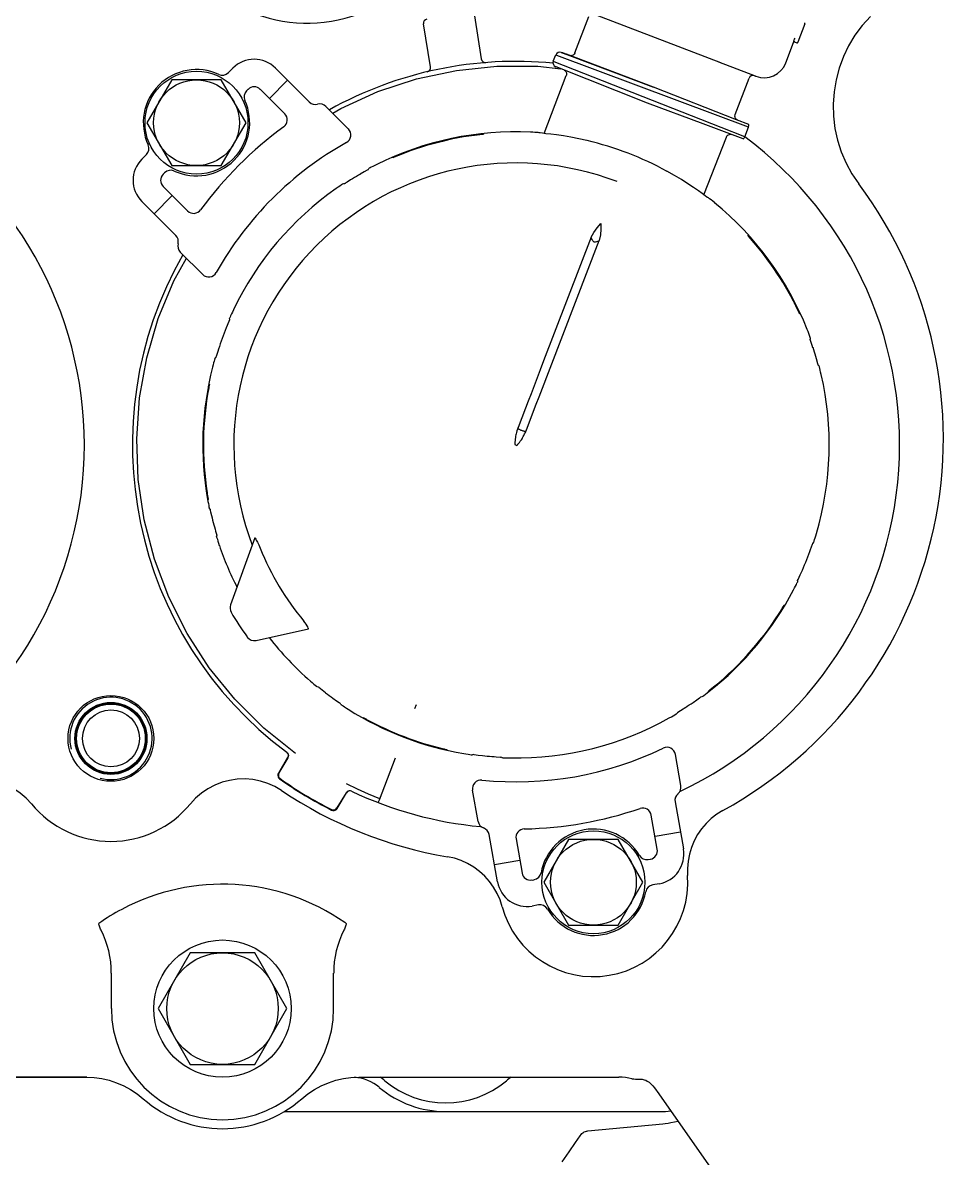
# Model space of a CAD drawing. Header units: millimetres. Extents: x 156850 to 204135, y 56350 to 74150.
# Drawn here: x 158697 to 158803.9, y 62657.6 to 62789.9 of the extents above; entities that cross this region are included whole.
import ezdxf

# ---------------------------------------------------------------- set-up
doc = ezdxf.new("R2010")
doc.units = ezdxf.units.MM
doc.header["$LTSCALE"] = 150
doc.layers.add('-----33 Equipment', color=5, linetype='Continuous')

# ---------------------------------------------------------------- blocks, each defined once
blk = doc.blocks.new('X-2F-PLAN$0$AUDIT_I_260115101451-0')
at = {"color": 0}
for p, q in [((9, -409.08), (9, -345.72)), ((9, -345.77), (9, -409.03)), ((17, -411.95), (21.13, -411.95)), ((107.13, -419.46), (111.09, -415.51)), ((116.04, -415.51), (116.57, -416.03)), ((111.79, -419.04), (109.67, -416.92)), ((120.28, -416.1), (115.28, -418.98)), ((125.28, -418.98), (120.28, -416.1)), ((17, -417.39), (10.5, -421.15)), ((23.5, -421.15), (17, -417.39)), ((112.86, -417.98), (110, -420.83)), ((114.44, -418.16), (114.27, -417.98)), ((115.28, -418.98), (115.28, -424.76)), ((125.28, -424.76), (125.28, -418.98)), ((102.59, -422.59), (105.2, -419.98)), ((10.5, -421.15), (10.5, -428.65)), ((23.5, -428.65), (23.5, -421.15)), ((74.48, -423.62), (74.21, -423.69)), ((75.22, -423.45), (75.37, -423.36)), ((76.3, -423.21), (76.36, -423.24)), ((76.34, -423.21), (76.42, -423.19)), ((76.78, -423.17), (76.4, -423.23)), ((76.42, -423.19), (76.54, -423.17)), ((76.54, -423.17), (76.62, -423.16)), ((76.62, -423.16), (76.82, -423.12)), ((76.82, -423.12), (77.07, -423.08)), ((81.58, -422.72), (81.6, -422.66)), ((88.43, -423.17), (88.44, -423.1)), ((89.39, -423.26), (89.52, -423.28)), ((89.71, -423.36), (89.39, -423.3)), ((89.52, -423.28), (89.63, -423.3)), ((89.79, -423.34), (89.79, -423.37)), ((72.02, -424.21), (72.14, -424.24)), ((92.77, -424.02), (92.89, -424.12)), ((115.28, -424.76), (120.28, -427.64)), ((120.28, -427.64), (125.28, -424.76)), ((71.88, -428.68), (64.06, -425.83)), ((96.63, -425.45), (96.37, -425.34)), ((97.31, -425.73), (96.63, -425.45)), ((97.35, -425.74), (97.31, -425.73)), ((97.35, -425.74), (97.49, -425.73)), ((126.12, -425.58), (126.64, -426.11)), ((10.5, -428.65), (17, -432.41)), ((17, -432.41), (23.5, -428.65)), ((59.93, -428.81), (61.29, -434.94)), ((124.17, -427.88), (123.99, -427.71)), ((121.32, -432.15), (124.17, -429.29)), ((43.9, -431.44), (43.8, -431.55)), ((43.8, -431.55), (43.81, -431.61)), ((44.46, -431.41), (44.33, -431.35)), ((46.27, -432.49), (44.46, -431.41)), ((46.22, -432.53), (44.47, -431.47)), ((126.64, -431.06), (122.69, -435.02)), ((125.23, -432.48), (123.11, -430.36)), ((5, -432.1), (5, -475.9)), ((46.38, -432.57), (46.24, -432.51)), ((46.41, -432.55), (46.27, -432.49)), ((46.8, -432.48), (46.72, -432.53)), ((54.01, -436.69), (53.84, -436.91)), ((54.46, -436.11), (54.01, -436.69)), ((54.48, -436.08), (54.46, -436.11)), ((54.48, -436.08), (54.51, -435.95)), ((17, -437.85), (21.13, -437.85)), ((40.15, -437.61), (40.1, -437.75)), ((40.18, -437.6), (40.15, -437.61)), ((40.21, -437.59), (40.18, -437.6)), ((40.22, -438.17), (40.34, -438.26)), ((52.9, -438.19), (52.68, -438.49)), ((53.2, -437.77), (52.9, -438.19)), ((122.17, -436.95), (119.56, -439.56)), ((40.34, -438.26), (42.14, -439.35)), ((42.15, -439.3), (40.4, -438.24)), ((42.26, -439.41), (42.14, -439.32)), ((42.26, -439.44), (42.14, -439.35)), ((52.46, -438.7), (52.6, -438.61)), ((113.19, -439.02), (113.19, -439.15)), ((9, -440.77), (9, -471.1)), ((42.38, -439.74), (42.38, -439.67)), ((42.38, -439.82), (42.39, -439.73)), ((50.69, -441.67), (50.75, -441.56)), ((50.75, -441.56), (50.81, -441.46)), ((50.89, -441.32), (50.92, -441.33)), ((114.54, -441.41), (114.29, -440.96)), ((114.8, -441.86), (114.94, -441.97)), ((41.1, -443.09), (41.33, -443.18)), ((41.33, -443.18), (46.24, -445.07)), ((50.28, -442.55), (50.25, -442.53)), ((116.18, -444.74), (116.22, -444.73)), ((116.19, -444.76), (116.18, -444.74)), ((116.25, -444.8), (116.29, -444.88)), ((116.29, -444.88), (116.33, -444.99)), ((116.33, -444.99), (116.38, -445.1)), ((52, -447.32), (52.47, -447.5)), ((126.78, -449.12), (131.79, -448.33)), ((47.51, -449.64), (47.55, -449.65)), ((47.19, -451.04), (47.17, -451.03)), ((47.18, -450.95), (47.2, -450.86)), ((47.2, -450.86), (47.23, -450.76)), ((47.23, -450.76), (47.25, -450.63)), ((47.29, -450.65), (47.25, -450.63)), ((38.83, -454.68), (42.47, -454.04)), ((46.62, -454.18), (46.58, -454.02)), ((46.56, -454.7), (46.5, -455.21)), ((46.62, -454.22), (46.56, -454.7)), ((46.62, -454.18), (46.62, -454.22)), ((118.93, -454.89), (118.94, -455.03)), ((118.94, -455.03), (118.96, -455.16)), ((118.97, -455.33), (118.94, -455.32)), ((118.97, -455.32), (118.97, -455.33)), ((132.72, -454.26), (127.71, -455.05)), ((31.79, -456.94), (37.3, -455.97)), ((34.28, -459.55), (33.76, -456.59)), ((46.26, -457.44), (46.33, -457.32)), ((36.78, -459.11), (32.8, -459.81)), ((82.75, -458.98), (82.66, -459.21)), ((87, -460.21), (84.73, -459.34)), ((29.08, -461.73), (28.95, -460.99)), ((31.99, -460.97), (32.03, -461.21)), ((88.33, -461.79), (106.56, -468.78)), ((119.09, -461.83), (119.11, -461.83)), ((119.11, -461.83), (119.11, -461.79)), ((126.86, -461.64), (126.55, -464.34)), ((31.73, -462.35), (26.73, -465.23)), ((36.73, -465.23), (31.73, -462.35)), ((106.92, -467.85), (92.52, -462.32)), ((119.03, -462.39), (125.78, -464.96)), ((122.57, -474.43), (126.78, -463.78)), ((126.8, -463.73), (126.78, -463.78)), ((126.78, -463.78), (126.79, -463.75)), ((126.79, -463.75), (126.79, -463.75)), ((127.44, -463.44), (128.19, -463.73)), ((128.06, -465.49), (128.43, -464.52)), ((128.44, -464.47), (128.12, -465.32)), ((128.43, -464.52), (128.48, -464.38)), ((128.48, -464.37), (128.44, -464.47)), ((128.48, -464.38), (128.48, -464.37)), ((26.73, -465.23), (26.73, -471.01)), ((36.73, -471.01), (36.73, -465.23)), ((124.43, -475.14), (128.25, -464.97)), ((128.12, -465.32), (124.43, -475.14)), ((128.41, -465.96), (132.65, -467.59)), ((26.73, -471.01), (31.73, -473.89)), ((31.73, -473.89), (36.73, -471.01)), ((7.75, -475.25), (7.05, -475.75)), ((31.56, -475.77), (31.43, -475.03)), ((34.38, -474.51), (34.42, -474.75)), ((35.58, -475.56), (39.56, -474.86)), ((120.15, -480.89), (122.57, -474.43)), ((120.63, -484.79), (124.43, -475.14)), ((124.43, -475.14), (124.43, -475.14)), ((7.05, -475.75), (5.79, -476.64)), ((37.58, -478.26), (37.06, -475.3)), ((41.12, -477.63), (35.61, -478.61)), ((43, -478.32), (46.64, -477.68)), ((51.54, -477.94), (51.43, -477.87)), ((51.54, -477.94), (51.56, -477.97)), ((51.56, -477.97), (51.95, -478.59)), ((51.95, -478.59), (52.1, -478.83)), ((52.7, -479.73), (53, -480.16)), ((53, -480.16), (53.22, -480.47)), ((53.34, -480.75), (53.3, -480.58)), ((53.8, -481.37), (53.96, -481.58)), ((54, -481.5), (53.94, -481.48)), ((54.01, -481.52), (54.05, -481.56)), ((54.05, -481.56), (54.16, -481.7)), ((54.14, -481.74), (54.05, -481.62)), ((54.27, -481.9), (54.14, -481.74)), ((54.16, -481.7), (54.34, -481.92)), ((111.87, -480.99), (118.61, -483.61)), ((118.4, -485.58), (120.15, -480.89)), ((54.43, -482.1), (54.27, -481.9)), ((54.34, -481.92), (54.5, -482.12)), ((119.74, -482.96), (118.67, -485.71)), ((121.22, -482.3), (119.78, -486.16)), ((127.37, -482.7), (125.74, -486.95)), ((57.47, -485.39), (57.49, -485.35)), ((118.64, -485.77), (119.76, -486.2)), ((120.07, -486.22), (120.63, -484.79)), ((121.23, -484.63), (125.47, -486.26)), ((106.77, -486.43), (107.05, -486.19)), ((106.93, -486.35), (106.82, -486.45)), ((107.02, -486.27), (106.93, -486.35)), ((107.09, -486.21), (107.02, -486.27)), ((107.11, -486.14), (107.15, -486.15)), ((119.78, -486.16), (119.76, -486.2)), ((125.75, -486.93), (125.7, -487.05)), ((125.71, -487.02), (125.7, -487.05)), ((63.99, -490.37), (63.91, -490.33)), ((64.07, -490.39), (64.05, -490.41)), ((127.25, -490.54), (129.63, -491.45)), ((66.88, -491.9), (66.72, -491.9)), ((67.58, -492.22), (67.82, -492.33)), ((98.01, -492.19), (97.99, -492.16)), ((98.06, -492.12), (98.35, -491.98)), ((98.26, -492.07), (98.16, -492.12)), ((98.38, -492.02), (98.26, -492.07)), ((99.21, -491.53), (99.24, -491.59)), ((129.7, -491.57), (129.6, -491.81)), ((131.81, -492.77), (129.66, -491.94)), ((129.72, -491.46), (129.81, -491.49)), ((129.81, -491.49), (129.92, -491.53)), ((129.92, -491.53), (130.03, -491.57)), ((130.03, -491.57), (130.15, -491.62)), ((71.37, -493.78), (71.28, -493.68)), ((95.21, -493.39), (95.03, -493.37)), ((92.02, -494.31), (91.93, -494.41)), ((92.16, -494.27), (92.76, -494.1)), ((92.76, -494.1), (93.03, -494.02))]:
    blk.add_line(p, q, dxfattribs=at)
for points in [[(40.86, -402.64), (41.53, -402.03), (42.12, -401.34), (42.63, -400.59), (43.05, -399.79), (43.38, -398.95), (43.61, -398.07), (43.74, -397.18), (43.77, -396.27), (43.7, -395.37), (43.52, -394.48), (43.25, -393.62), (42.88, -392.79), (42.41, -392.01)], [(9, -409.03), (8.96, -409.93), (8.84, -410.82), (8.64, -411.7), (8.35, -412.56), (8, -413.39), (7.57, -414.18), (7.07, -414.94), (6.5, -415.64)], [(26.14, -410.76), (26.27, -410.7), (26.39, -410.64), (26.51, -410.59), (26.62, -410.55), (26.72, -410.52), (26.8, -410.49), (26.87, -410.49), (26.91, -410.49), (26.94, -410.51)], [(46.75, -433.42), (49.71, -429.71), (53.06, -426.34), (56.74, -423.34), (60.72, -420.77), (64.96, -418.63), (69.4, -416.96), (74, -415.77), (78.69, -415.08), (83.44, -414.9), (88.19, -415.24), (92.88, -416.08), (97.44, -417.42), (101.83, -419.24), (104.49, -420.69)], [(42.41, -431.79), (42.88, -431.01), (43.25, -430.18), (43.52, -429.32), (43.7, -428.43), (43.77, -427.53), (43.74, -426.62), (43.61, -425.73), (43.38, -424.85), (43.05, -424.01), (42.63, -423.21), (42.12, -422.46), (41.53, -421.77), (40.86, -421.16)], [(75.22, -423.45), (75.19, -423.46), (75.08, -423.48), (74.92, -423.52), (74.48, -423.62)], [(76.38, -423.15), (76.12, -423.2), (75.88, -423.25), (75.67, -423.29), (75.51, -423.32), (75.4, -423.35), (75.37, -423.36)], [(76.3, -423.21), (76.3, -423.21), (76.32, -423.21), (76.34, -423.21)], [(76.4, -423.23), (76.38, -423.23), (76.36, -423.24), (76.36, -423.24)], [(77.14, -423.11), (77.01, -423.13), (76.78, -423.17)], [(89.63, -423.3), (89.72, -423.32), (89.77, -423.33), (89.79, -423.34)], [(89.79, -423.37), (89.77, -423.37), (89.71, -423.36)], [(72.02, -424.21), (71.98, -424.22), (71.88, -424.25), (71.72, -424.3), (71.51, -424.36), (71.28, -424.44), (71, -424.53)], [(72.65, -424.1), (72.18, -424.23), (72.14, -424.24)], [(73.16, -423.96), (72.89, -424.03), (72.65, -424.1)], [(92.77, -424.02), (92.73, -424.01), (92.63, -423.98), (92.48, -423.93), (92.28, -423.87), (92.04, -423.81), (91.78, -423.74)], [(93.03, -424.17), (92.93, -424.14), (92.89, -424.12)], [(93.88, -424.43), (93.62, -424.35), (93.03, -424.17)], [(98.47, -426.17), (98.21, -426.05), (97.98, -425.94), (97.77, -425.85), (97.62, -425.78), (97.52, -425.74), (97.49, -425.73)], [(71.85, -428.71), (71.71, -428.78), (71.62, -428.84), (71.51, -428.9), (71.39, -428.97), (71.24, -429.04), (71.08, -429.12), (70.89, -429.21), (70.68, -429.3)], [(71.88, -428.68), (71.88, -428.69), (71.85, -428.71)], [(44.33, -431.35), (44.18, -431.34), (44.03, -431.37), (43.9, -431.44)], [(46.73, -432.52), (46.67, -432.55), (46.52, -432.58), (46.38, -432.57)], [(46.7, -432.54), (46.55, -432.57), (46.41, -432.55)], [(6.5, -434.16), (7.07, -434.86), (7.57, -435.62), (8, -436.41), (8.35, -437.24), (8.64, -438.1), (8.84, -438.98), (8.96, -439.87), (9, -440.77)], [(55.18, -435.14), (55, -435.35), (54.84, -435.54), (54.7, -435.71), (54.6, -435.84), (54.53, -435.92), (54.51, -435.95)], [(61.29, -434.94), (61.3, -434.94), (61.33, -434.93), (61.37, -434.9)], [(61.37, -434.9), (61.49, -434.83), (61.63, -434.75), (61.8, -434.65), (61.99, -434.53), (62.18, -434.37)], [(40.1, -437.75), (40.1, -437.9), (40.14, -438.04), (40.22, -438.17)], [(113.19, -439.02), (113.17, -438.98), (113.11, -438.9), (113.02, -438.76), (112.9, -438.58), (112.76, -438.37), (112.6, -438.14)], [(121.38, -437.74), (121.94, -438.69), (123.9, -443.01), (125.38, -447.52), (126.38, -452.15), (126.87, -456.88), (126.86, -461.64)], [(26.87, -439.31), (26.8, -439.31), (26.72, -439.28), (26.62, -439.25), (26.51, -439.21), (26.39, -439.16), (26.27, -439.1), (26.14, -439.04)], [(26.94, -439.29), (26.91, -439.31), (26.87, -439.31)], [(41.47, -443.24), (42.01, -441.92), (42.58, -440.62), (43.19, -439.34)], [(42.38, -439.67), (42.34, -439.53), (42.26, -439.41)], [(42.38, -439.71), (42.34, -439.57), (42.26, -439.44)], [(52.46, -438.7), (52.44, -438.73), (52.38, -438.82), (52.29, -438.95), (52.17, -439.13), (52.04, -439.33), (51.89, -439.55)], [(52.68, -438.49), (52.62, -438.58), (52.6, -438.61)], [(113.35, -439.41), (113.26, -439.27), (113.21, -439.18), (113.19, -439.15)], [(113.74, -440.04), (113.6, -439.8), (113.35, -439.41)], [(50.92, -441.33), (50.86, -441.45), (50.73, -441.68)], [(50.81, -441.46), (50.85, -441.38), (50.88, -441.33), (50.89, -441.32)], [(114.8, -441.86), (114.78, -441.83), (114.73, -441.74), (114.54, -441.41)], [(115.41, -442.87), (115.29, -442.64), (115.18, -442.42), (115.08, -442.23), (115.01, -442.09), (114.96, -442), (114.94, -441.97)], [(41.01, -443.06), (41.03, -443.07), (41.1, -443.09)], [(116.34, -445.11), (116.21, -444.81), (116.19, -444.76)], [(116.22, -444.73), (116.23, -444.75), (116.25, -444.8)], [(28.88, -457.5), (29.67, -457.24), (30.43, -456.9), (31.15, -456.49), (31.82, -456.01), (32.44, -455.46), (33, -454.84), (33.49, -454.17), (33.91, -453.46), (34.25, -452.71), (34.52, -451.92), (34.7, -451.11)], [(47.17, -451.03), (47.17, -451.01), (47.18, -450.95)], [(47.29, -450.65), (47.21, -450.96), (47.2, -451.02), (47.2, -451.04)], [(46.73, -453.01), (46.69, -453.27), (46.65, -453.51), (46.62, -453.72), (46.6, -453.88), (46.58, -453.99), (46.58, -454.02)], [(118.94, -455.32), (118.93, -455.3), (118.92, -455.24), (118.88, -454.87)], [(118.96, -455.16), (118.97, -455.26), (118.97, -455.32)], [(46.4, -456.28), (46.38, -456.55), (46.37, -456.8)], [(46.26, -457.44), (46.26, -457.47), (46.25, -457.58), (46.25, -457.74), (46.24, -457.96), (46.23, -458.21), (46.22, -458.49)], [(46.37, -456.8), (46.33, -457.28), (46.33, -457.32)], [(82.66, -459.21), (82.69, -459.24), (82.73, -459.27), (82.76, -459.3), (82.79, -459.33), (82.84, -459.37), (82.88, -459.4), (82.94, -459.45), (83, -459.5), (83.07, -459.55), (83.14, -459.6), (83.23, -459.66), (83.32, -459.73), (83.43, -459.8), (83.55, -459.87), (83.68, -459.94), (83.82, -460.02), (83.99, -460.1), (84.18, -460.19), (84.38, -460.27)], [(84.74, -459.34), (84.54, -459.27), (84.35, -459.21), (84.18, -459.16), (84.02, -459.12), (83.88, -459.09), (83.75, -459.06), (83.63, -459.04), (83.51, -459.03), (83.41, -459.01), (83.32, -459), (83.23, -458.99), (83.15, -458.99), (83.08, -458.98), (83.02, -458.98), (82.97, -458.98), (82.92, -458.98), (82.87, -458.98), (82.83, -458.98), (82.79, -458.98), (82.75, -458.98)], [(84.73, -459.34), (84.72, -459.33), (84.71, -459.33), (84.7, -459.32), (84.69, -459.32), (84.68, -459.32), (84.67, -459.33), (84.66, -459.33), (84.64, -459.34), (84.63, -459.35), (84.62, -459.36), (84.6, -459.38), (84.58, -459.4), (84.56, -459.44), (84.54, -459.48), (84.51, -459.54), (84.48, -459.6), (84.45, -459.68), (84.42, -459.75)], [(84.42, -459.75), (84.39, -459.83), (84.37, -459.91), (84.34, -459.98), (84.33, -460.04), (84.32, -460.08), (84.31, -460.12), (84.31, -460.15), (84.3, -460.18), (84.31, -460.2), (84.31, -460.21), (84.31, -460.22), (84.32, -460.23), (84.32, -460.24), (84.33, -460.25), (84.34, -460.25), (84.35, -460.26), (84.36, -460.26), (84.37, -460.27), (86.65, -461.14)], [(88.68, -460.85), (87.81, -460.51), (87, -460.21)], [(86.65, -461.14), (87.45, -461.46), (88.33, -461.79)], [(92.52, -462.32), (91.47, -461.93), (88.68, -460.85)], [(118.19, -467.37), (118.4, -466.43), (118.58, -465.5), (118.73, -464.63), (118.85, -463.83), (118.94, -463.14), (119, -462.58), (119.05, -462.17), (119.08, -461.91), (119.09, -461.83)], [(119.11, -461.79), (119.12, -461.69), (119.13, -461.52), (119.15, -461.31), (119.17, -461.06), (119.18, -460.78)], [(127.44, -463.44), (127.44, -463.45), (127.42, -463.51), (119.74, -482.96)], [(128.19, -463.73), (128.15, -463.83), (121.22, -482.3)], [(128.41, -464.55), (128.48, -464.38), (128.48, -464.37)], [(126.41, -464.7), (126.35, -464.8), (126.25, -464.9), (126.11, -464.97), (125.97, -464.99), (125.82, -464.97), (125.78, -464.96)], [(128.41, -465.96), (128.39, -465.95), (128.26, -465.87), (128.16, -465.75), (128.11, -465.61), (128.09, -465.47), (128.12, -465.32)], [(133.35, -467.16), (133.34, -467.19), (127.28, -482.94)], [(106.38, -468.18), (106.52, -468.06), (106.66, -467.96), (106.77, -467.89), (106.86, -467.85), (106.92, -467.85)], [(106.38, -468.18), (106.41, -468.35), (106.44, -468.51), (106.47, -468.65), (106.52, -468.74), (106.56, -468.78)], [(106.92, -467.85), (107.49, -468.17), (108.02, -468.55), (108.51, -468.99)], [(108.51, -468.99), (107.85, -469), (107.2, -468.93), (106.56, -468.78)], [(8.8, -472.6), (8.8, -472.83), (8.79, -473.04), (8.78, -473.24), (8.76, -473.42)], [(8.77, -473.73), (8.77, -473.81), (8.75, -473.91), (8.71, -474.05), (8.64, -474.21), (8.54, -474.4), (8.41, -474.61), (8.23, -474.82), (8.01, -475.04), (7.75, -475.25)], [(8.76, -473.42), (8.76, -473.47), (8.76, -473.54), (8.76, -473.63), (8.77, -473.73)], [(50.88, -476.96), (51.02, -477.2), (51.15, -477.42), (51.26, -477.61), (51.35, -477.75), (51.41, -477.84), (51.43, -477.87)], [(111.57, -481.42), (111.61, -481.35), (111.76, -481.14), (112.01, -480.8), (112.33, -480.35), (112.72, -479.79), (113.16, -479.12), (113.64, -478.37), (114.13, -477.55), (114.61, -476.69)], [(40.11, -483.22), (39.67, -482.52), (39.16, -481.86), (38.59, -481.26), (37.96, -480.72), (37.28, -480.25), (36.55, -479.86), (35.78, -479.54), (34.99, -479.3), (34.17, -479.15), (33.35, -479.08), (32.52, -479.09)], [(53.22, -480.47), (53.28, -480.55), (53.3, -480.58)], [(53.34, -480.75), (53.37, -480.78), (53.43, -480.87), (53.52, -481), (53.65, -481.17), (53.8, -481.37)], [(54.05, -481.62), (53.99, -481.54), (53.97, -481.51), (53.95, -481.5), (53.95, -481.48), (53.94, -481.48)], [(54, -481.5), (54, -481.51), (54.01, -481.52)], [(110.94, -482.25), (111.12, -482.03), (111.27, -481.83), (111.41, -481.66), (111.51, -481.53), (111.57, -481.45), (111.58, -481.42)], [(118.61, -483.61), (118.64, -483.62), (118.77, -483.71), (118.86, -483.82), (118.92, -483.96), (118.93, -484.11), (118.9, -484.22)], [(118.67, -485.71), (118.64, -485.77), (118.64, -485.77)], [(120.59, -484.91), (120.66, -484.78), (120.77, -484.68), (120.91, -484.62), (121.06, -484.59), (121.21, -484.62), (121.23, -484.63)], [(107.05, -486.19), (107.1, -486.15), (107.11, -486.14)], [(107.15, -486.15), (107.13, -486.16), (107.09, -486.21)], [(63.91, -490.33), (63.81, -490.27), (63.71, -490.21)], [(63.73, -490.17), (64.01, -490.34), (64.06, -490.37), (64.07, -490.39)], [(64.05, -490.41), (64.04, -490.4), (63.99, -490.37)], [(65.81, -491.44), (66.04, -491.57), (66.26, -491.68), (66.45, -491.77), (66.59, -491.84), (66.69, -491.88), (66.72, -491.9)], [(66.88, -491.9), (66.92, -491.92), (67.02, -491.96), (67.58, -492.22)], [(97.99, -492.16), (98, -492.15), (98.06, -492.12)], [(98.16, -492.12), (98.08, -492.16), (98.03, -492.18), (98.01, -492.19)], [(129.64, -491.44), (129.66, -491.44), (129.72, -491.46)], [(129.7, -491.57), (129.7, -491.53), (129.69, -491.49), (129.67, -491.46), (129.64, -491.44)], [(70.28, -493.33), (70.54, -493.42), (71.14, -493.63)], [(71.14, -493.63), (71.24, -493.67), (71.28, -493.68)], [(71.37, -493.78), (71.41, -493.8), (71.51, -493.83), (71.67, -493.88), (71.88, -493.95), (72.12, -494.03), (72.4, -494.11)], [(94.05, -493.7), (94.31, -493.62), (94.9, -493.42)], [(94.9, -493.42), (95, -493.38), (95.03, -493.37)], [(95.21, -493.39), (95.24, -493.38), (95.34, -493.34), (95.49, -493.29), (95.69, -493.21), (95.92, -493.13), (96.17, -493.03)], [(90.91, -494.67), (91.18, -494.6), (91.43, -494.54), (91.64, -494.49), (91.8, -494.45), (91.9, -494.42), (91.93, -494.41)], [(92.02, -494.31), (92.06, -494.3), (92.16, -494.27)], [(132.67, -500.39), (131.62, -499.44), (130.47, -498.6), (129.26, -497.86), (127.98, -497.25), (126.65, -496.75), (125.27, -496.39), (123.87, -496.16), (122.45, -496.06), (121.03, -496.1), (119.62, -496.27), (118.23, -496.57), (116.88, -497), (115.57, -497.56), (114.32, -498.25), (113.15, -499.04)]]:
    blk.add_lwpolyline(points, dxfattribs=at)
for centre, radius in [((48.5, -411.9), 5), ((48.5, -411.9), 4.2), ((48.5, -411.9), 4.11), ((48.5, -411.9), 4), ((48.5, -411.9), 3.32), ((17, -424.9), 8), ((120.28, -421.87), 6), ((120.28, -421.87), 5), ((17, -424.9), 6.5), ((31.73, -468.12), 6), ((31.73, -468.12), 5)]:
    blk.add_circle(centre, radius, dxfattribs=at)
for centre, radius, start, end in [((82.73, -364.1), 44.7, 205.3058, 323.4047), ((48.5, -411.9), 12, 129.5133, 230.4867), ((48.5, -411.9), 4.8, 165, 105), ((6.5, -424.9), 25, 28.0071, 35.1486), ((17, -424.9), 12.95, 90, 270), ((6.5, -424.9), 25, 325.2346, 28.0071), ((17, -424.9), 14, 138.5887, 221.4113), ((82.73, -459.1), 44.7, 60.2964, 143.3125), ((113.56, -417.98), 3.5, 45, 135), ((120.28, -421.87), 6.2, 335.3175, 114.6825), ((117.27, -415.33), 1, 225, 294.6825), ((113.56, -418.69), 1, 45, 135), ((113.74, -418.86), 1, 335.3175, 45), ((149.4, -434.75), 17.5, 31.1655, 289.0656), ((106.43, -418.75), 1, 255, 315), ((120.28, -421.87), 6.2, 155.3175, 294.6825), ((105.91, -420.69), 1, 75, 135), ((110.71, -421.54), 1, 135, 233.7529), ((82.72, -459.1), 36.5, 75.6209, 100.0011), ((82.71, -459.1), 36.46, 91.7461, 98.9049), ((82.71, -459.1), 36.42, 79.4338, 98.7949), ((82.71, -459.1), 36.45, 80.9625, 91.7504), ((82.71, -459.1), 36.46, 79.4422, 80.9625), ((103.29, -423.3), 1, 135, 240.7598), ((83.51, -458.64), 45, 36.2471, 53.7529), ((82.72, -459.1), 36.5, 108.7269, 117.0254), ((82.71, -459.1), 36.42, 103.5024, 105.2079), ((82.71, -459.1), 36.42, 67.978, 72.1477), ((83.51, -458.64), 39.5, 29.2402, 60.7598), ((126.82, -424.88), 1, 155.3175, 225), ((82.71, -459.09), 38.49, 120.4322, 125.5614), ((63.72, -426.77), 1, 70.008, 120.4322), ((82.71, -459.1), 32.88, 339.008, 110.8299), ((82.72, -459.1), 36.5, 35.0468, 64.4417), ((124.17, -428.59), 3.5, 315, 45), ((123.29, -428.41), 1, 45, 114.6825), ((60.9, -428.6), 1, 125.5614, 192.508), ((123.46, -428.59), 1, 315, 45), ((82.7, -459.09), 32.13, 111.9843, 129.6978), ((82.73, -459.1), 47.7, 144.7099, 153.2151), ((44.22, -431.9), 0.5, 58.9625, 144.7664), ((82.72, -459.1), 36.5, 127.9709, 138.9692), ((83.5, -459.4), 49.5, 146.0969, 170.3592), ((82.73, -459.1), 47.65, 144.7662, 153.1585), ((46.48, -432.1), 0.5, 239.0271, 323.329), ((120.61, -431.44), 1, 216.2471, 315), ((123.4, -435.72), 1, 135, 195), ((121.46, -436.24), 1, 315, 15), ((40.66, -437.81), 0.5, 153.1586, 238.9625), ((82.71, -459.1), 36.42, 142.4567, 144.1477), ((82.73, -459.1), 44.7, 354.4413, 29.1053), ((6.5, -424.9), 25, 324.8514, 325.2346), ((41.89, -439.72), 0.5, 334.621, 58.8954), ((118.85, -438.86), 1, 209.2402, 315), ((4, -439.95), 5, 319.8939, 356.1421), ((82.73, -459.1), 44.7, 154.6124, 174.7052), ((82.72, -459.1), 36.5, 147.6209, 170.3951), ((82.71, -459.1), 36.42, 29.8682, 31.5592), ((82.71, -459.1), 36.42, 151.4338, 166.5821), ((82.71, -459.1), 36.46, 151.4422, 152.9625), ((17, -450.9), 12, 139.8939, 180), ((4, -439.95), 6, 319.8808, 326.4526), ((82.71, -459.1), 36.45, 152.9625, 164.9625), ((82.72, -459.1), 36.5, 357.3575, 26.3951), ((17, -450.9), 11, 139.8808, 220.1192), ((82.71, -459.1), 36.42, 6.664, 22.5821), ((82.71, -459.1), 36.46, 20.9625, 22.5738), ((82.71, -459.1), 36.45, 13.3881, 20.9625), ((126.7, -448.63), 0.5, 193.4036, 278.9625), ((131.87, -448.82), 0.5, 11.817, 98.9625), ((82.71, -459.1), 36.46, 164.9625, 166.5758), ((82.71, -459.1), 36.46, 6.6309, 13.3881), ((42.64, -455.03), 1, 354.2402, 100), ((37.12, -454.98), 1, 280, 340), ((39, -455.67), 1, 100, 160), ((82.94, -459.09), 39.5, 174.2402, 205.7598), ((82.71, -459.1), 36.42, 173.8682, 175.5592), ((127.79, -455.54), 0.5, 98.9625, 184.5214), ((4, -461.85), 6, 33.5474, 40.1192), ((31.73, -468.12), 11, 105.0024, 274.1214), ((32.4, -460.39), 3.5, 100, 190), ((36.95, -460.09), 1, 1.2471, 100), ((82.72, -459.1), 36.5, 179.0468, 209.2891), ((32.98, -460.79), 1, 100, 190), ((82.94, -459.09), 45, 181.2471, 198.7529), ((28.1, -461.9), 1, 300.3175, 10), ((33.02, -461.04), 1, 190, 259.6825), ((31.73, -468.12), 6.2, 300.3175, 79.6825), ((31.73, -468.12), 6.2, 120.3175, 259.6825), ((127.26, -463.91), 0.5, 68.9621, 158.4423), ((128.01, -464.2), 0.5, 339.4897, 68.965), ((82.71, -459.1), 36.43, 331.1197, 346.8683), ((35.36, -474.34), 1, 120.3175, 190), ((39.38, -473.88), 1, 280, 18.7529), ((30.44, -475.2), 1, 10, 79.6825), ((35.41, -474.58), 1, 190, 280), ((17, -475.9), 12, 180, 185.9543), ((35, -475.16), 3.5, 190, 280), ((46.46, -476.69), 1, 280, 25.7598), ((41.29, -478.62), 1, 40, 100), ((42.82, -477.33), 1, 220, 280), ((82.73, -459.1), 44.7, 205.3058, 323.4047), ((82.71, -459.1), 36.42, 212.8081, 214.5135), ((82.72, -459.1), 36.5, 218.0149, 242.3951), ((82.71, -459.1), 36.46, 219.1111, 226.1789), ((82.71, -459.1), 36.42, 219.2211, 238.5821), ((82.72, -459.1), 36.5, 291.6208, 320.643), ((83.5, -459.4), 49.5, 208.7645, 306.7902), ((82.71, -459.1), 36.45, 226.1745, 236.9625), ((118.82, -485.31), 0.5, 212.6987, 248.962), ((82.71, -459.1), 36.42, 295.4338, 311.352), ((82.71, -459.1), 36.46, 304.5228, 311.3851), ((119.94, -485.74), 0.5, 248.9655, 285.2348), ((125.29, -486.72), 0.5, 339.0031, 68.9256), ((128.22, -488.02), 2.7, 158.9648, 248.9625), ((82.71, -459.1), 36.46, 236.9625, 238.5738), ((82.71, -459.1), 36.45, 296.9625, 304.5369), ((82.71, -459.1), 36.42, 245.8682, 250.038), ((82.71, -459.1), 36.46, 295.4422, 296.9625), ((129.7, -491.85), 0.1, 158.9622, 248.9627), ((129.6, -491.55), 0.1, 345.4087, 68.9806), ((82.71, -459.1), 36.42, 286.4567, 288.1477), ((131.84, -492.67), 0.1, 248.9625, 338.9625), ((82.72, -459.1), 36.5, 253.5743, 282.9692)]:
    blk.add_arc(centre, radius, start, end, dxfattribs=at)
for centre, major_axis, ratio, start_param, end_param in [((21.03, -401.94), (10.62, -0.76), 0.939408, -1.49436, -1.002586), ((21.03, -447.86), (10.62, 0.76), 0.939408, 1.002586, 1.49436), ((3.2, -471.1), (5.78, 0.52), 0.999386, -0.352221, -0.08971)]:
    blk.add_ellipse(centre, major_axis=major_axis, ratio=ratio, start_param=start_param, end_param=end_param, dxfattribs=at)
blk = doc.blocks.new('X-2F-PLAN$0$A$C73FA2420')
at = {"color": 0, "linetype": 'Continuous'}
for p, q in [((2905.91, 676.31), (2906.06, 676.2)), ((2906.3, 675.93), (2906.29, 675.93)), ((2906.45, 675.58), (2906.45, 675.58)), ((2906.48, 675.42), (2907.31, 666.69)), ((2909.52, 666.24), (2895.94, 656.73)), ((2907.39, 666.03), (2907.44, 665.73)), ((2907.44, 665.73), (2907.62, 664.9))]:
    blk.add_line(p, q, dxfattribs=at)
for points in [[(2902.86, 678.4), (2904.04, 677.6), (2905.13, 676.86), (2905.91, 676.31)], [(2906.06, 676.2), (2906.17, 676.09), (2906.25, 675.99), (2906.29, 675.93)], [(2906.3, 675.93), (2906.36, 675.82), (2906.42, 675.68), (2906.45, 675.58)], [(2906.45, 675.58), (2906.46, 675.53), (2906.48, 675.42)], [(2907.31, 666.69), (2907.34, 666.39), (2907.39, 666.03)]]:
    blk.add_lwpolyline(points, dxfattribs=at)
at = {"color": 0}
blk.add_blockref('X-2F-PLAN$0$AUDIT_I_260115101451-0', (2903.73, 1142.88), dxfattribs=at)
blk = doc.blocks.new('X-2F-PLAN$0$zw$C47F')
at = {"layer": '-----33 Equipment'}
blk.add_blockref('X-2F-PLAN$0$A$C73FA2420', (2898.05, 848.02), dxfattribs=at)

msp = doc.modelspace()

# ---------------------------------------------------------------- block references
at = {"layer": '-----33 Equipment', "rotation": 90.00000000000001}
msp.add_blockref('X-2F-PLAN$0$zw$C47F', (160286.3, 56856.22), dxfattribs=at)

doc.saveas('drawing.dxf')
